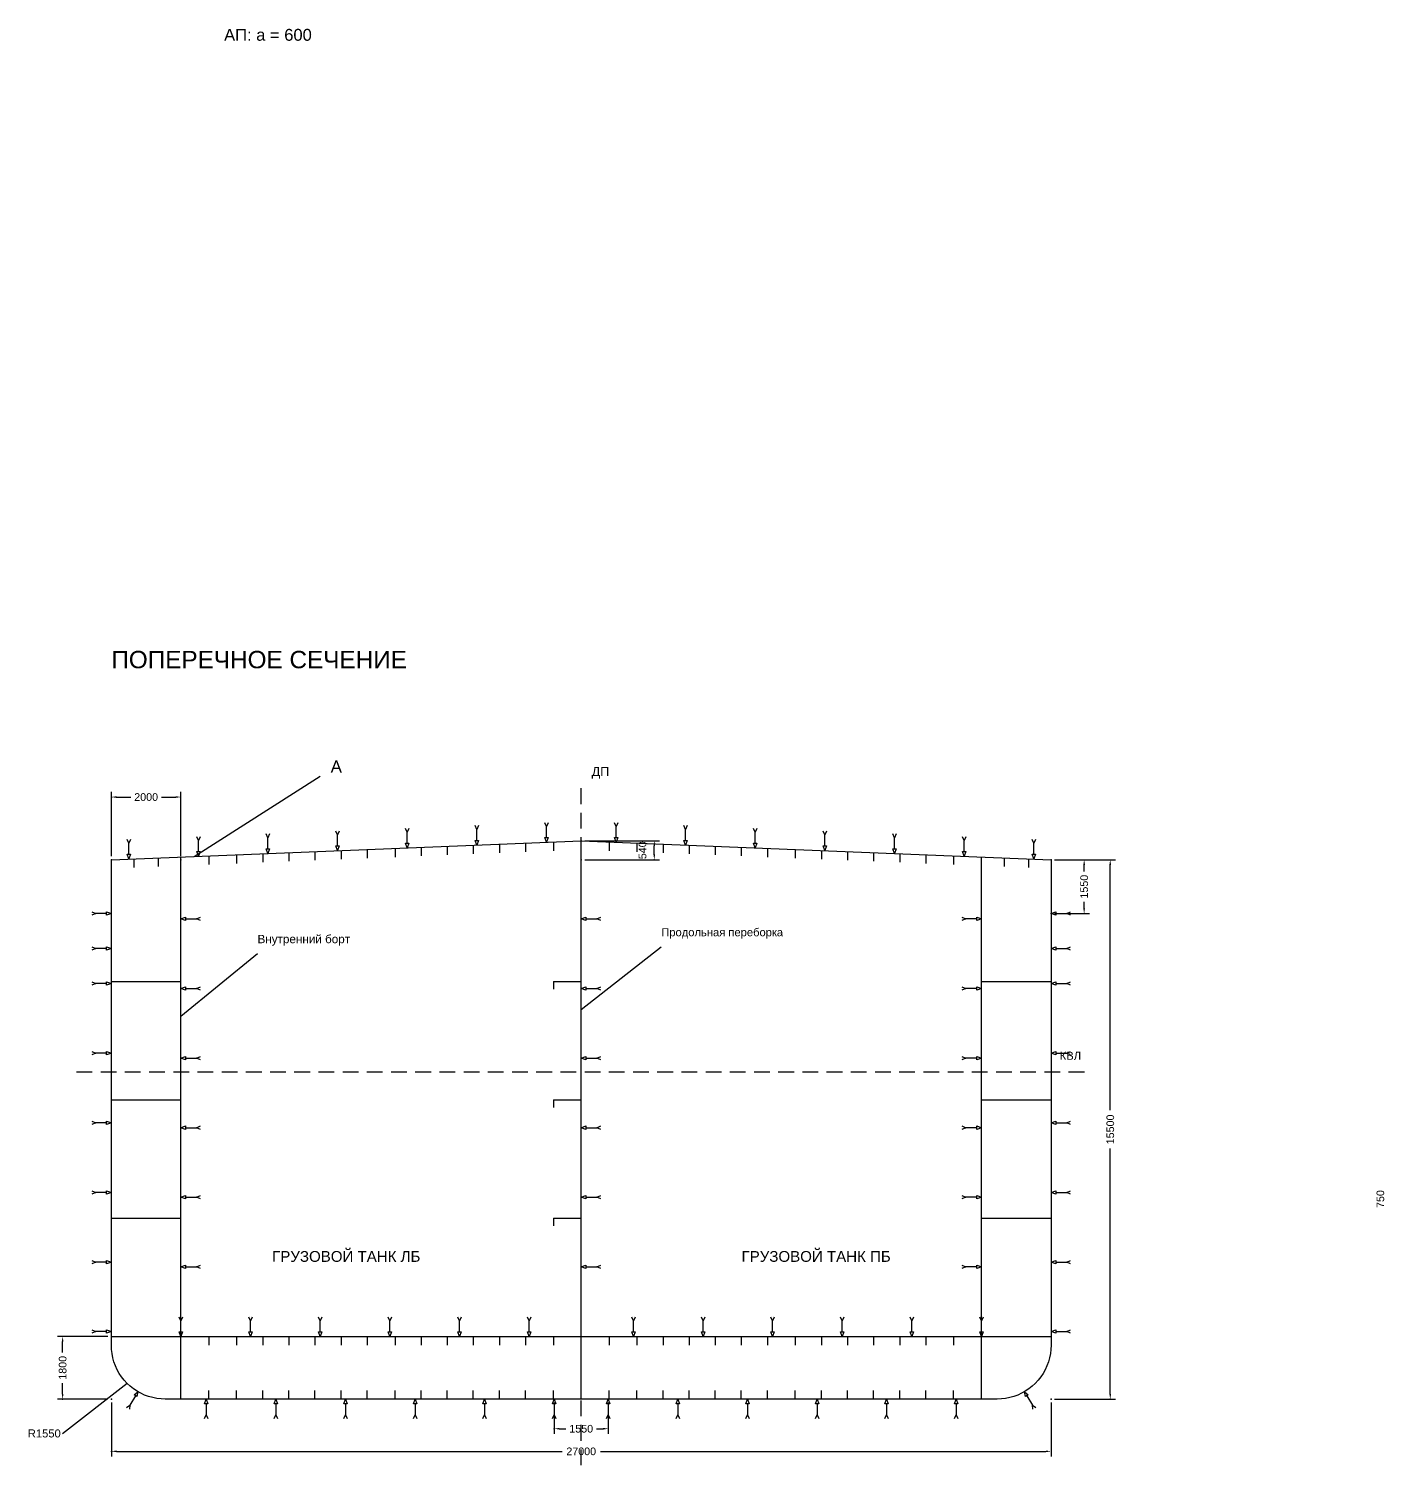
# Model space of a CAD drawing. Header units: millimetres. Extents: x -5500 to 159150, y -17410 to 188095.
# Drawn here: x -2374 to 36573, y 99100 to 140375 of the extents above; entities that cross this region are included whole.
import ezdxf
from ezdxf.enums import TextEntityAlignment as Align

# ---------------------------------------------------------------- set-up
doc = ezdxf.new("R2010")
doc.units = ezdxf.units.MM
for name, color, linetype in [('ARR_0', 7, 'Continuous'), ('ARR_BOUNDARY', 1, 'Continuous'), ('ARR_CENTER', 3, 'Continuous'), ('ARR_Defpoints', 7, 'Continuous'), ('ARR_HULL', 7, 'Continuous'), ('ARR_NOTE', 7, 'Continuous'), ('ARR_PLATE_SEAMS', 7, 'Continuous'), ('ARR_PRIMARY', 1, 'Continuous'), ('ARR_SECONDARY', 4, 'Continuous'), ('ARR_WATER', 5, 'Continuous')]:
    doc.layers.add(name, color=color, linetype=linetype)
doc.styles.add('unicode', font='arial.ttf')

msp = doc.modelspace()

# ---------------------------------------------------------------- linework, layer by layer
at = {"layer": 'ARR_0', "color": 2}
for p, q in [((0, 116600), (0, 118450)), ((150, 118300), (560, 118300)), ((1440, 118300), (1850, 118300)), ((2000, 116600), (2000, 118450)), ((13600, 117040), (15750, 117040)), ((15600, 116650), (15600, 116890)), ((13600, 116500), (15750, 116500)), ((27100, 116500), (28850, 116500)), ((27100, 116500), (28100, 116500)), ((27950, 116165), (27950, 116350)), ((28700, 109300), (28700, 116350)), ((27950, 115100), (27950, 115285)), ((27100, 114950), (28100, 114950)), ((28700, 101150), (28700, 108200)), ((-100, 102800), (-1550, 102800)), ((-1400, 102340), (-1400, 102650)), ((-1400, 101150), (-1400, 101460)), ((-100, 101000), (-1550, 101000)), ((0, 100900), (0, 99350)), ((12725, 100900), (12725, 100000)), ((14275, 100900), (14275, 100000)), ((27000, 100900), (27000, 99350)), ((27100, 101000), (28850, 101000)), ((12875, 100150), (13060, 100150)), ((13940, 100150), (14125, 100150)), ((150, 99500), (12950, 99500)), ((14050, 99500), (26850, 99500))]:
    msp.add_line(p, q, dxfattribs=at)
at = {"layer": 'ARR_0', "color": 0, "linetype": 'ByBlock'}
for points in [[(150, 118275), (0, 118300), (150, 118325)], [(1850, 118325), (2000, 118300), (1850, 118275)], [(15575, 116890), (15600, 117040), (15625, 116890)], [(15625, 116650), (15600, 116500), (15575, 116650)], [(27925, 116350), (27950, 116500), (27975, 116350)], [(28675, 116350), (28700, 116500), (28725, 116350)], [(27975, 115100), (27950, 114950), (27925, 115100)], [(-1425, 102650), (-1400, 102800), (-1375, 102650)], [(-1375, 101150), (-1400, 101000), (-1425, 101150)], [(28725, 101150), (28700, 101000), (28675, 101150)], [(12875, 100125), (12725, 100150), (12875, 100175)], [(14125, 100175), (14275, 100150), (14125, 100125)], [(150, 99475), (0, 99500), (150, 99525)], [(26850, 99525), (27000, 99500), (26850, 99475)]]:
    msp.add_solid(points, dxfattribs=at)
at = {"layer": 'ARR_BOUNDARY'}
for p, q in [((13500, 101000), (13500, 117040)), ((2000, 101000), (2000, 116580)), ((25000, 101000), (25000, 116580)), ((0, 102800), (27000, 102800))]:
    msp.add_line(p, q, dxfattribs=at)
at = {"layer": 'ARR_CENTER'}
for p, q in [((13500, 118096), (13500, 118554)), ((13500, 117393), (13500, 117850)), ((13500, 116689), (13500, 117147)), ((13500, 115986), (13500, 116443)), ((13500, 115282), (13500, 115739)), ((13500, 114579), (13500, 115036)), ((13500, 113875), (13500, 114332)), ((13500, 113171), (13500, 113629)), ((13500, 112468), (13500, 112925)), ((13500, 111764), (13500, 112222)), ((13500, 111061), (13500, 111518)), ((13500, 110357), (13500, 110814)), ((13500, 109654), (13500, 110111)), ((13500, 108950), (13500, 109407)), ((13500, 108246), (13500, 108704)), ((13500, 107543), (13500, 108000)), ((13500, 106839), (13500, 107297)), ((13500, 106136), (13500, 106593)), ((13500, 105432), (13500, 105889)), ((13500, 104729), (13500, 105186)), ((13500, 104025), (13500, 104482)), ((13500, 103321), (13500, 103779)), ((13500, 102618), (13500, 103075)), ((13500, 101914), (13500, 102372)), ((13500, 101211), (13500, 101668)), ((13500, 100507), (13500, 100964)), ((13500, 99804), (13500, 100261)), ((13500, 99100), (13500, 99557))]:
    msp.add_line(p, q, dxfattribs=at)
at = {"layer": 'ARR_Defpoints'}
for p in [(0, 118300), (13500, 117040), (0, 116500), (2000, 116500), (13500, 116500), (15600, 116500), (27000, 116500), (27000, 116500), (27000, 114950), (27950, 114950), (0, 102800), (-1400, 101000), (0, 101000), (0, 101000), (12725, 101000), (14275, 101000), (27000, 101000), (27000, 101000), (28700, 101000), (12725, 100150), (0, 99500)]:
    msp.add_point(p, dxfattribs=at)
at = {"layer": 'ARR_HULL'}
msp.add_lwpolyline([(0, 116500), (13500, 117040), (27000, 116500), (27000, 102550), (26995, 102428), (26981, 102308), (26957, 102188), (26924, 102071), (26882, 101957), (26831, 101846), (26772, 101740), (26704, 101639), (26629, 101543), (26546, 101454), (26457, 101371), (26361, 101296), (26260, 101228), (26154, 101169), (26043, 101118), (25929, 101076), (25812, 101043), (25692, 101019), (25572, 101005), (25450, 101000), (1550, 101000), (1428, 101005), (1308, 101019), (1188, 101043), (1071, 101076), (957, 101118), (846, 101169), (740, 101228), (639, 101296), (543, 101371), (454, 101454), (371, 101543), (296, 101639), (228, 101740), (169, 101846), (118, 101957), (76, 102071), (43, 102188), (19, 102308), (5, 102428), (0, 102550)], close=True, dxfattribs=at)
at = {"layer": 'ARR_NOTE'}
for points in [[(2383, 116595), (6000, 118900)], [(13500, 112200), (15800, 114000)], [(2000, 112000), (4200, 113800)], [(450, 101450), (-1400, 100000)]]:
    msp.add_lwpolyline(points, dxfattribs=at)
at = {"layer": 'ARR_PLATE_SEAMS'}
for points in [[(4548, 117240), (4500, 117130), (4452, 117240)], [(6548, 117320), (6500, 117210), (6452, 117320)], [(8548, 117400), (8500, 117290), (8452, 117400)], [(8500, 116975), (8500, 117290)], [(10548, 117480), (10500, 117370), (10452, 117480)], [(10500, 117055), (10500, 117370)], [(12548, 117560), (12500, 117450), (12452, 117560)], [(12500, 117135), (12500, 117450)], [(14548, 117560), (14500, 117450), (14452, 117560)], [(14500, 117135), (14500, 117450)], [(16548, 117480), (16500, 117370), (16452, 117480)], [(16500, 117055), (16500, 117370)], [(18548, 117400), (18500, 117290), (18452, 117400)], [(18500, 116975), (18500, 117290)], [(20548, 117320), (20500, 117210), (20452, 117320)], [(22548, 117240), (22500, 117130), (22452, 117240)], [(548, 117080), (500, 116970), (452, 117080)], [(500, 116655), (500, 116970)], [(2548, 117160), (2500, 117050), (2452, 117160)], [(2500, 116735), (2500, 117050)], [(4500, 116680), (4452, 116815), (4548, 116815), (4500, 116680)], [(4500, 116815), (4500, 117130)], [(6500, 116760), (6452, 116895), (6548, 116895), (6500, 116760)], [(6500, 116895), (6500, 117210)], [(8500, 116840), (8452, 116975), (8548, 116975), (8500, 116840)], [(10500, 116920), (10452, 117055), (10548, 117055), (10500, 116920)], [(12500, 117000), (12452, 117135), (12548, 117135), (12500, 117000)], [(14500, 117000), (14452, 117135), (14548, 117135), (14500, 117000)], [(16500, 116920), (16452, 117055), (16548, 117055), (16500, 116920)], [(18500, 116840), (18452, 116975), (18548, 116975), (18500, 116840)], [(20500, 116760), (20452, 116895), (20548, 116895), (20500, 116760)], [(20500, 116895), (20500, 117210)], [(22500, 116680), (22452, 116815), (22548, 116815), (22500, 116680)], [(22500, 116815), (22500, 117130)], [(24548, 117160), (24500, 117050), (24452, 117160)], [(24500, 116735), (24500, 117050)], [(26548, 117080), (26500, 116970), (26452, 117080)], [(26500, 116655), (26500, 116970)], [(500, 116520), (452, 116655), (548, 116655), (500, 116520)], [(2500, 116600), (2452, 116735), (2548, 116735), (2500, 116600)], [(24500, 116600), (24452, 116735), (24548, 116735), (24500, 116600)], [(26500, 116520), (26452, 116655), (26548, 116655), (26500, 116520)], [(-560, 114998), (-450, 114950), (-560, 114902)], [(-135, 114950), (-450, 114950)], [(0, 114950), (-135, 114902), (-135, 114998), (0, 114950)], [(2000, 114800), (2135, 114848), (2135, 114752), (2000, 114800)], [(2135, 114800), (2450, 114800)], [(2560, 114752), (2450, 114800), (2560, 114848)], [(13500, 114800), (13635, 114848), (13635, 114752), (13500, 114800)], [(13635, 114800), (13950, 114800)], [(14060, 114752), (13950, 114800), (14060, 114848)], [(24440, 114848), (24550, 114800), (24440, 114752)], [(24865, 114800), (24550, 114800)], [(25000, 114800), (24865, 114752), (24865, 114848), (25000, 114800)], [(27000, 114950), (27135, 114998), (27135, 114902), (27000, 114950)], [(27135, 114950), (27450, 114950)], [(27560, 114902), (27450, 114950), (27560, 114998)], [(-560, 113993), (-450, 113945), (-560, 113897)], [(-135, 113945), (-450, 113945)], [(0, 113945), (-135, 113897), (-135, 113993), (0, 113945)], [(27000, 113945), (27135, 113993), (27135, 113897), (27000, 113945)], [(27135, 113945), (27450, 113945)], [(27560, 113897), (27450, 113945), (27560, 113993)], [(-560, 112988), (-450, 112940), (-560, 112892)], [(-135, 112940), (-450, 112940)], [(0, 112940), (-135, 112892), (-135, 112988), (0, 112940)], [(2000, 112800), (2135, 112848), (2135, 112752), (2000, 112800)], [(2135, 112800), (2450, 112800)], [(2560, 112752), (2450, 112800), (2560, 112848)], [(13500, 112800), (13635, 112848), (13635, 112752), (13500, 112800)], [(13635, 112800), (13950, 112800)], [(14060, 112752), (13950, 112800), (14060, 112848)], [(24440, 112848), (24550, 112800), (24440, 112752)], [(24865, 112800), (24550, 112800)], [(25000, 112800), (24865, 112752), (24865, 112848), (25000, 112800)], [(27000, 112940), (27135, 112988), (27135, 112892), (27000, 112940)], [(27135, 112940), (27450, 112940)], [(27560, 112892), (27450, 112940), (27560, 112988)], [(-560, 110988), (-450, 110940), (-560, 110892)], [(-135, 110940), (-450, 110940)], [(0, 110940), (-135, 110892), (-135, 110988), (0, 110940)], [(2000, 110800), (2135, 110848), (2135, 110752), (2000, 110800)], [(2135, 110800), (2450, 110800)], [(2560, 110752), (2450, 110800), (2560, 110848)], [(13500, 110800), (13635, 110848), (13635, 110752), (13500, 110800)], [(13635, 110800), (13950, 110800)], [(14060, 110752), (13950, 110800), (14060, 110848)], [(24440, 110848), (24550, 110800), (24440, 110752)], [(24865, 110800), (24550, 110800)], [(25000, 110800), (24865, 110752), (24865, 110848), (25000, 110800)], [(27000, 110940), (27135, 110988), (27135, 110892), (27000, 110940)], [(27135, 110940), (27450, 110940)], [(27560, 110892), (27450, 110940), (27560, 110988)], [(-560, 108988), (-450, 108940), (-560, 108892)], [(0, 108940), (-135, 108892), (-135, 108988), (0, 108940)], [(27000, 108940), (27135, 108988), (27135, 108892), (27000, 108940)], [(27560, 108892), (27450, 108940), (27560, 108988)], [(-135, 108940), (-450, 108940)], [(2000, 108800), (2135, 108848), (2135, 108752), (2000, 108800)], [(2135, 108800), (2450, 108800)], [(2560, 108752), (2450, 108800), (2560, 108848)], [(13500, 108800), (13635, 108848), (13635, 108752), (13500, 108800)], [(13635, 108800), (13950, 108800)], [(14060, 108752), (13950, 108800), (14060, 108848)], [(24440, 108848), (24550, 108800), (24440, 108752)], [(24865, 108800), (24550, 108800)], [(25000, 108800), (24865, 108752), (24865, 108848), (25000, 108800)], [(27135, 108940), (27450, 108940)], [(-560, 106988), (-450, 106940), (-560, 106892)], [(-135, 106940), (-450, 106940)], [(0, 106940), (-135, 106892), (-135, 106988), (0, 106940)], [(27000, 106940), (27135, 106988), (27135, 106892), (27000, 106940)], [(27135, 106940), (27450, 106940)], [(27560, 106892), (27450, 106940), (27560, 106988)], [(2000, 106800), (2135, 106848), (2135, 106752), (2000, 106800)], [(2135, 106800), (2450, 106800)], [(2560, 106752), (2450, 106800), (2560, 106848)], [(13500, 106800), (13635, 106848), (13635, 106752), (13500, 106800)], [(13635, 106800), (13950, 106800)], [(14060, 106752), (13950, 106800), (14060, 106848)], [(24440, 106848), (24550, 106800), (24440, 106752)], [(24865, 106800), (24550, 106800)], [(25000, 106800), (24865, 106752), (24865, 106848), (25000, 106800)], [(-560, 104988), (-450, 104940), (-560, 104892)], [(-135, 104940), (-450, 104940)], [(0, 104940), (-135, 104892), (-135, 104988), (0, 104940)], [(2000, 104800), (2135, 104848), (2135, 104752), (2000, 104800)], [(2560, 104752), (2450, 104800), (2560, 104848)], [(13500, 104800), (13635, 104848), (13635, 104752), (13500, 104800)], [(14060, 104752), (13950, 104800), (14060, 104848)], [(24440, 104848), (24550, 104800), (24440, 104752)], [(25000, 104800), (24865, 104752), (24865, 104848), (25000, 104800)], [(27000, 104940), (27135, 104988), (27135, 104892), (27000, 104940)], [(27135, 104940), (27450, 104940)], [(27560, 104892), (27450, 104940), (27560, 104988)], [(2135, 104800), (2450, 104800)], [(13635, 104800), (13950, 104800)], [(24865, 104800), (24550, 104800)], [(2048, 103360), (2000, 103250), (1952, 103360)], [(2000, 102935), (2000, 103250)], [(4048, 103360), (4000, 103250), (3952, 103360)], [(4000, 102935), (4000, 103250)], [(6048, 103360), (6000, 103250), (5952, 103360)], [(6000, 102935), (6000, 103250)], [(8048, 103360), (8000, 103250), (7952, 103360)], [(8000, 102935), (8000, 103250)], [(10048, 103360), (10000, 103250), (9952, 103360)], [(10000, 102935), (10000, 103250)], [(12048, 103360), (12000, 103250), (11952, 103360)], [(12000, 102935), (12000, 103250)], [(15048, 103360), (15000, 103250), (14952, 103360)], [(15000, 102935), (15000, 103250)], [(17048, 103360), (17000, 103250), (16952, 103360)], [(17000, 102935), (17000, 103250)], [(19048, 103360), (19000, 103250), (18952, 103360)], [(19000, 102935), (19000, 103250)], [(21048, 103360), (21000, 103250), (20952, 103360)], [(21000, 102935), (21000, 103250)], [(23048, 103360), (23000, 103250), (22952, 103360)], [(23000, 102935), (23000, 103250)], [(25048, 103360), (25000, 103250), (24952, 103360)], [(25000, 102935), (25000, 103250)], [(-560, 102988), (-450, 102940), (-560, 102892)], [(-135, 102940), (-450, 102940)], [(0, 102940), (-135, 102892), (-135, 102988), (0, 102940)], [(2000, 102800), (1952, 102935), (2048, 102935), (2000, 102800)], [(4000, 102800), (3952, 102935), (4048, 102935), (4000, 102800)], [(6000, 102800), (5952, 102935), (6048, 102935), (6000, 102800)], [(8000, 102800), (7952, 102935), (8048, 102935), (8000, 102800)], [(10000, 102800), (9952, 102935), (10048, 102935), (10000, 102800)], [(12000, 102800), (11952, 102935), (12048, 102935), (12000, 102800)], [(15000, 102800), (14952, 102935), (15048, 102935), (15000, 102800)], [(17000, 102800), (16952, 102935), (17048, 102935), (17000, 102800)], [(19000, 102800), (18952, 102935), (19048, 102935), (19000, 102800)], [(21000, 102800), (20952, 102935), (21048, 102935), (21000, 102800)], [(23000, 102800), (22952, 102935), (23048, 102935), (23000, 102800)], [(25000, 102800), (24952, 102935), (25048, 102935), (25000, 102800)], [(27000, 102940), (27135, 102988), (27135, 102892), (27000, 102940)], [(27135, 102940), (27450, 102940)], [(27560, 102892), (27450, 102940), (27560, 102988)], [(763, 101214), (736, 101074), (654, 101122), (763, 101214)], [(26237, 101214), (26346, 101122), (26264, 101074), (26237, 101214)], [(438, 100756), (535, 100827), (521, 100708)], [(695, 101098), (535, 100827)], [(2725, 101000), (2773, 100865), (2677, 100865), (2725, 101000)], [(2725, 100865), (2725, 100550)], [(4725, 101000), (4773, 100865), (4677, 100865), (4725, 101000)], [(4725, 100865), (4725, 100550)], [(6725, 101000), (6773, 100865), (6677, 100865), (6725, 101000)], [(6725, 100865), (6725, 100550)], [(8725, 101000), (8773, 100865), (8677, 100865), (8725, 101000)], [(8725, 100865), (8725, 100550)], [(10725, 101000), (10773, 100865), (10677, 100865), (10725, 101000)], [(10725, 100865), (10725, 100550)], [(12725, 101000), (12773, 100865), (12677, 100865), (12725, 101000)], [(12725, 100865), (12725, 100550)], [(14275, 101000), (14323, 100865), (14227, 100865), (14275, 101000)], [(14275, 100865), (14275, 100550)], [(16275, 101000), (16323, 100865), (16227, 100865), (16275, 101000)], [(16275, 100865), (16275, 100550)], [(18275, 101000), (18323, 100865), (18227, 100865), (18275, 101000)], [(18275, 100865), (18275, 100550)], [(20275, 101000), (20323, 100865), (20227, 100865), (20275, 101000)], [(20275, 100865), (20275, 100550)], [(22275, 101000), (22323, 100865), (22227, 100865), (22275, 101000)], [(22275, 100865), (22275, 100550)], [(24275, 101000), (24323, 100865), (24227, 100865), (24275, 101000)], [(24275, 100865), (24275, 100550)], [(26305, 101098), (26465, 100827)], [(26479, 100708), (26465, 100827), (26562, 100756)], [(2677, 100440), (2725, 100550), (2773, 100440)], [(4677, 100440), (4725, 100550), (4773, 100440)], [(6677, 100440), (6725, 100550), (6773, 100440)], [(8677, 100440), (8725, 100550), (8773, 100440)], [(10677, 100440), (10725, 100550), (10773, 100440)], [(12677, 100440), (12725, 100550), (12773, 100440)], [(14227, 100440), (14275, 100550), (14323, 100440)], [(16227, 100440), (16275, 100550), (16323, 100440)], [(18227, 100440), (18275, 100550), (18323, 100440)], [(20227, 100440), (20275, 100550), (20323, 100440)], [(22227, 100440), (22275, 100550), (22323, 100440)], [(24227, 100440), (24275, 100550), (24323, 100440)]]:
    msp.add_lwpolyline(points, dxfattribs=at)
at = {"layer": 'ARR_PRIMARY'}
for p, q in [((0, 113000), (2000, 113000)), ((12700, 113000), (13500, 113000)), ((25000, 113000), (27000, 113000)), ((0, 109600), (2000, 109600)), ((12700, 109600), (13500, 109600)), ((25000, 109600), (27000, 109600)), ((0, 106200), (2000, 106200)), ((12700, 106200), (13500, 106200)), ((25000, 106200), (27000, 106200))]:
    msp.add_line(p, q, dxfattribs=at)
at = {"layer": 'ARR_SECONDARY'}
for p, q in [((8150, 116826), (8150, 116576)), ((8900, 116856), (8900, 116606)), ((9650, 116886), (9650, 116636)), ((10400, 116916), (10400, 116666)), ((11150, 116946), (11150, 116696)), ((11900, 116976), (11900, 116726)), ((12700, 117008), (12700, 116758)), ((14300, 117008), (14300, 116758)), ((15100, 116976), (15100, 116726)), ((15850, 116946), (15850, 116696)), ((16600, 116916), (16600, 116666)), ((17350, 116886), (17350, 116636)), ((18100, 116856), (18100, 116606)), ((18850, 116826), (18850, 116576)), ((650, 116526), (650, 116276)), ((1350, 116554), (1350, 116304)), ((2800, 116612), (2800, 116362)), ((3600, 116644), (3600, 116394)), ((4350, 116674), (4350, 116424)), ((5100, 116704), (5100, 116454)), ((5850, 116734), (5850, 116484)), ((6600, 116764), (6600, 116514)), ((7350, 116794), (7350, 116544)), ((19650, 116794), (19650, 116544)), ((20400, 116764), (20400, 116514)), ((21150, 116734), (21150, 116484)), ((21900, 116704), (21900, 116454)), ((22650, 116674), (22650, 116424)), ((23400, 116644), (23400, 116394)), ((24200, 116612), (24200, 116362)), ((25650, 116554), (25650, 116304)), ((26350, 116526), (26350, 116276)), ((12700, 113000), (12700, 112780)), ((12700, 109600), (12700, 109380)), ((12700, 106200), (12700, 105980)), ((2800, 102800), (2800, 102550)), ((3600, 102800), (3600, 102550)), ((4350, 102800), (4350, 102550)), ((5100, 102800), (5100, 102550)), ((5850, 102800), (5850, 102550)), ((6600, 102800), (6600, 102550)), ((7350, 102800), (7350, 102550)), ((8150, 102800), (8150, 102550)), ((8900, 102800), (8900, 102550)), ((9650, 102800), (9650, 102550)), ((10400, 102800), (10400, 102550)), ((11150, 102800), (11150, 102550)), ((11900, 102800), (11900, 102550)), ((12700, 102800), (12700, 102550)), ((14300, 102800), (14300, 102550)), ((15100, 102800), (15100, 102550)), ((15850, 102800), (15850, 102550)), ((16600, 102800), (16600, 102550)), ((17350, 102800), (17350, 102550)), ((18100, 102800), (18100, 102550)), ((18850, 102800), (18850, 102550)), ((19650, 102800), (19650, 102550)), ((20400, 102800), (20400, 102550)), ((21150, 102800), (21150, 102550)), ((21900, 102800), (21900, 102550)), ((22650, 102800), (22650, 102550)), ((23400, 102800), (23400, 102550)), ((24200, 102800), (24200, 102550)), ((2800, 101000), (2800, 101250)), ((3600, 101000), (3600, 101250)), ((4350, 101000), (4350, 101250)), ((5100, 101000), (5100, 101250)), ((5850, 101000), (5850, 101250)), ((6600, 101000), (6600, 101250)), ((7350, 101000), (7350, 101250)), ((8150, 101000), (8150, 101250)), ((8900, 101000), (8900, 101250)), ((9650, 101000), (9650, 101250)), ((10400, 101000), (10400, 101250)), ((11150, 101000), (11150, 101250)), ((11900, 101000), (11900, 101250)), ((12700, 101000), (12700, 101250)), ((14300, 101000), (14300, 101250)), ((15100, 101000), (15100, 101250)), ((15850, 101000), (15850, 101250)), ((16600, 101000), (16600, 101250)), ((17350, 101000), (17350, 101250)), ((18100, 101000), (18100, 101250)), ((18850, 101000), (18850, 101250)), ((19650, 101000), (19650, 101250)), ((20400, 101000), (20400, 101250)), ((21150, 101000), (21150, 101250)), ((21900, 101000), (21900, 101250)), ((22650, 101000), (22650, 101250)), ((23400, 101000), (23400, 101250)), ((24200, 101000), (24200, 101250))]:
    msp.add_line(p, q, dxfattribs=at)
at = {"layer": 'ARR_WATER'}
for p, q in [((-1000, 110400), (-548, 110400)), ((-305, 110400), (147, 110400)), ((390, 110400), (842, 110400)), ((1086, 110400), (1538, 110400)), ((1781, 110400), (2233, 110400)), ((2476, 110400), (2928, 110400)), ((3171, 110400), (3623, 110400)), ((3867, 110400), (4319, 110400)), ((4562, 110400), (5014, 110400)), ((5257, 110400), (5709, 110400)), ((5952, 110400), (6404, 110400)), ((6648, 110400), (7100, 110400)), ((7343, 110400), (7795, 110400)), ((8038, 110400), (8490, 110400)), ((8733, 110400), (9185, 110400)), ((9429, 110400), (9880, 110400)), ((10124, 110400), (10576, 110400)), ((10819, 110400), (11271, 110400)), ((11514, 110400), (11966, 110400)), ((12210, 110400), (12661, 110400)), ((12905, 110400), (13357, 110400)), ((13600, 110400), (14052, 110400)), ((14295, 110400), (14747, 110400)), ((14990, 110400), (15442, 110400)), ((15686, 110400), (16138, 110400)), ((16381, 110400), (16833, 110400)), ((17076, 110400), (17528, 110400)), ((17771, 110400), (18223, 110400)), ((18467, 110400), (18919, 110400)), ((19162, 110400), (19614, 110400)), ((19857, 110400), (20309, 110400)), ((20552, 110400), (21004, 110400)), ((21248, 110400), (21700, 110400)), ((21943, 110400), (22395, 110400)), ((22638, 110400), (23090, 110400)), ((23333, 110400), (23785, 110400)), ((24029, 110400), (24480, 110400)), ((24724, 110400), (25176, 110400)), ((25419, 110400), (25871, 110400)), ((26114, 110400), (26566, 110400)), ((26810, 110400), (27261, 110400)), ((27505, 110400), (27957, 110400))]:
    msp.add_line(p, q, dxfattribs=at)

# ---------------------------------------------------------------- texts
at = {"layer": 'ARR_0', "color": 7, "style": 'unicode'}
for s, p in [('2000', (1000, 118300)), ('1550', (13500, 100150)), ('27000', (13500, 99500))]:
    msp.add_text(s, height=220, dxfattribs=at).set_placement(p, align=Align.MIDDLE_CENTER)
for s, p in [('540', (15260, 116770)), ('1550', (27950, 115725)), ('15500', (28700, 108750)), ('750', (36460, 106750)), ('1800', (-1400, 101900))]:
    msp.add_text(s, height=220, rotation=90, dxfattribs=at).set_placement(p, align=Align.MIDDLE_CENTER)
at = {"layer": 'ARR_NOTE', "style": 'unicode'}
for s, height, p in [('АП: a = 600', 340, (4500, 140200)), ('ГРУЗОВОЙ ТАНК ЛБ', 310, (6750, 105100)), ('ГРУЗОВОЙ ТАНК ПБ', 310, (20250, 105100))]:
    msp.add_text(s, height=height, dxfattribs=at).set_placement(p, align=Align.MIDDLE_CENTER)
for s, height, p in [('ПОПЕРЕЧНОЕ СЕЧЕНИЕ', 500, (0, 122000)), ('А', 350, (6300, 119000)), ('ДП', 260, (13800, 118900)), ('Внутренний борт', 240, (4200, 114100)), ('Продольная переборка', 230, (15800, 114300)), ('КВЛ', 230, (27250, 110750)), ('R1550', 230, (-2400, 99900))]:
    msp.add_text(s, height=height, dxfattribs=at).set_placement(p)

doc.saveas('drawing.dxf')
